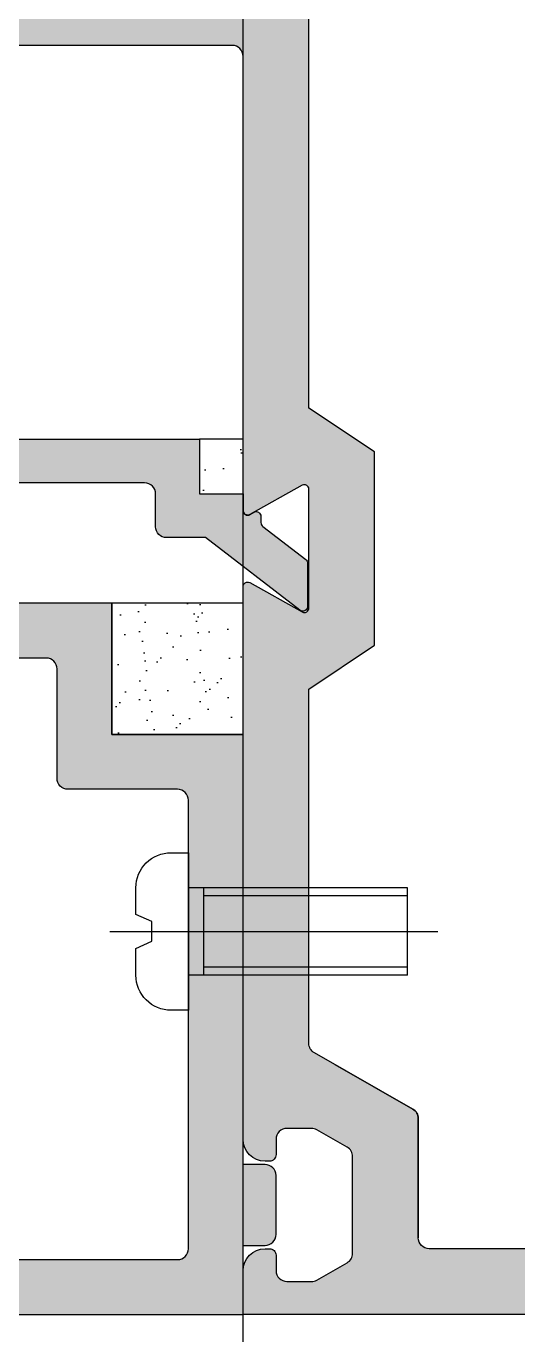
# Model space of a CAD drawing. Header units: millimetres. Extents: x 12351878 to 12381578, y 696206 to 738256.
# Drawn here: x 12356820.1 to 12356842.5, y 716177.8 to 716237.7 of the extents above; entities that cross this region are included whole.
import ezdxf

# ---------------------------------------------------------------- set-up
doc = ezdxf.new("R2010")
doc.units = ezdxf.units.MM
doc.header["$LTSCALE"] = 1000
doc.linetypes.add('CENTER2', pattern=[28.575000000000003, 19.05, -3.175, 3.175, -3.175])
for name, color, linetype in [('EXTRUSION-V', 141, 'Continuous'), ('EXTRUSION1', 4, 'Continuous'), ('FASTENER', 191, 'Continuous'), ('SILICONE', 8, 'Continuous'), ('SYMBOL', 7, 'Continuous'), ('型材断面填充', 254, 'Continuous')]:
    doc.layers.add(name, color=color, linetype=linetype)

# ---------------------------------------------------------------- blocks, each defined once
blk = doc.blocks.new('bnc01')
at = {"layer": 'EXTRUSION-V'}
blk.add_line((3232.499969162047, 2780.57167104003, -6.694355303533301e-08), (3232.499969162047, 4709.328940968029, -6.728072794492654e-08), dxfattribs=at)
blk = doc.blocks.new('20211011-LC03')
at = {"layer": '型材断面填充', "linetype": 'ByBlock'}
h = blk.add_hatch(color=256, dxfattribs=at)
edge = h.paths.add_edge_path()
edge.add_arc((3.270390053760032, 2.200003247972086), 0.1999999999991586, 269.9999999999653, 389.9999999965665)
edge.add_line((3.443595134522184, 2.300003247961286), (3.339094735798426, 2.481003248001798))
edge.add_arc((3.531352375437631, 2.592003247991786), 0.2219999999941796, 90.00000000189522, 209.9999999978836, ccw=False)
edge.add_line((3.531352375430288, 2.814003247985966), (3.813573580322554, 2.814003248015069))
edge.add_arc((3.813573580374838, 3.036003248020049), 0.22200000000498, 269.9999999865061, 322.4314079591565)
edge.add_line((3.98953610593162, 2.900647459071479), (5.496837764614611, 4.860139615368098))
edge.add_arc((5.671215042220319, 4.72600324798232), 0.2200000000014329, 89.99999999891031, 142.431407971839, ccw=False)
edge.add_line((5.671215042224503, 4.946003247983754), (7.639361378242029, 4.946003247983754))
edge.add_arc((7.639361378240009, 4.726003247986635), 0.2199999999971185, -37.56859203026619, 89.99999999947403, ccw=False)
edge.add_line((7.813738655837369, 4.591866880597081), (4.499334660926252, 0.2831416872068075))
edge.add_line((4.499334660926252, 0.2831416872068075), (4.499334660926252, -1.499992678509443))
edge.add_arc((3.999334660925926, -1.499992678509769), 0.500000000000326, -89.99990747224382, 3.728928277269006e-11, ccw=False)
edge.add_line((3.999335468382924, -1.999992678509443), (2.499999192543328, -1.999994293422787))
edge.add_arc((2.500000000000326, -2.499994293422461), 0.500000000000326, 90.00009252775627, 180.0000000000373)
edge.add_line((2, -2.499994293422787), (2.000011854172044, -43.00001866549428))
edge.add_arc((1.500011854172044, -43.00001866549428), 0.5, -90, 0, ccw=False)
edge.add_line((1.500011854172044, -43.50001866549428), (1.000011854172044, -43.50001866549428))
edge.add_line((1.000011854172044, -43.50001866549428), (1.438985054846853e-05, -40.50001866546518))
edge.add_line((1.438985054846853e-05, -40.50001866546518), (0, 0))
edge.add_line((0, 0), (2.499334660926252, 3.247972927056253e-06))
edge.add_line((2.499334660926252, 3.247972927056253e-06), (2.499334660926252, 2.000003247972927))
edge.add_line((2.499334660926252, 2.000003247972927), (3.270390053759911, 2.000003247972927))
at = {"color": 0, "linetype": 'ByBlock'}
blk.add_lwpolyline([(3.270390053759911, 2.000003247972927, 0.5773502691698529), (3.443595134522184, 2.300003247961286), (3.339094735798426, 2.481003248001798, -0.5773502691662875), (3.531352375430288, 2.814003247985966), (3.813573580322554, 2.814003248015069, 0.2328517585496297), (3.98953610593162, 2.900647459071479), (5.496837764614611, 4.860139615368098, -0.2328517585509097), (5.671215042224503, 4.946003247983754), (7.639361378242029, 4.946003247983754, -0.6222550571454836), (7.813738655837369, 4.591866880597081), (4.499334660926252, 0.2831416872068075), (4.499334660926252, -1.499992678509443, -0.4142130893760066), (3.999335468382924, -1.999992678509443), (2.499999192543328, -1.999994293422787, 0.4142130893760066), (2, -2.499994293422787), (2.000011854172044, -43.00001866549428, -0.4142135623730951), (1.500011854172044, -43.50001866549428), (1.000011854172044, -43.50001866549428), (1.438985054846853e-05, -40.50001866546518), (0, 0), (2.499334660926252, 3.247972927056253e-06), (2.499334660926252, 2.000003247972927)], format="xyb", close=True, dxfattribs=at)
blk = doc.blocks.new('20211011-LC12')
at = {"layer": '型材断面填充', "linetype": 'ByBlock'}
h = blk.add_hatch(color=256, dxfattribs=at)
edge = h.paths.add_edge_path(flags=16)
edge.add_arc((44.99995046646291, 47.49991090742333), 0.5, 0, 90)
edge.add_line((44.99995046646291, 47.99991090742333), (30.99997148096008, 47.99991090742697))
edge.add_arc((30.99997148096008, 47.49991090742697), 0.5, 90, 180)
edge.add_line((30.49997148096008, 47.49991090742697), (30.49997148096008, 41.62942495593961))
edge.add_arc((29.99997148096001, 41.62942495593948), 0.5000000000000746, -60.25511870231918, 1.4722445484949276e-11, ccw=False)
edge.add_line((30.24804095014406, 41.19530338488039), (25.75187692749023, 38.62606680043245))
edge.add_arc((25.99994639667428, 38.19194522937336), 0.5000000000000722, 119.7448812976808, 180.0000000000147)
edge.add_line((25.4999463966742, 38.19194522937323), (25.4999463966742, 11.49991367585972))
edge.add_arc((25.9999463966742, 11.49991367585972), 0.5, 180, 270)
edge.add_line((25.9999463966742, 10.99991367585972), (44.99995046646291, 10.99991367585608))
edge.add_arc((44.99995046646291, 11.49991367585608), 0.5, 270, 360)
edge.add_line((45.49995046646291, 11.49991367585608), (45.49995046646291, 47.49991090742333))
edge = h.paths.add_edge_path(flags=16)
edge.add_arc((149.9999677274575, 43.99991090404912), 5.299999999982185, 154.4667710054802, 222.0225913319794)
edge.add_arc((146.9912999442908, 41.28874544056831), 1.250000000002372, 222.0225913320076, 330.0000000004409)
edge.add_arc((146.991299944308, 41.28874544058336), 1.249999999995031, 329.9999999994492, 402.0225913369761)
edge.add_arc((149.9999677272222, 43.99991090431489), 2.799999999964994, 218.5196242606471, 222.022591337007, ccw=False)
edge.add_line((147.8092620219977, 42.25611948533697), (147.9266212562216, 42.34953688277528))
edge.add_arc((149.999967727414, 43.99991090412306), 2.649999999989757, 201.4803757469475, 218.5196242551437, ccw=False)
edge.add_line((147.5340286636201, 43.02952719980749), (147.3944472071889, 42.97459982031796))
edge.add_arc((149.9999677274535, 43.99991090408348), 2.80000000000218, 98.51962425415968, 201.4803757459716, ccw=False)
edge.add_line((149.5851529126376, 46.76901340659606), (149.6073751348558, 46.62066862966822))
edge.add_arc((149.9999677274518, 43.99991090408002), 2.649999999998381, 81.48037574577779, 98.51962425422221, ccw=False)
edge.add_line((150.3925603200478, 46.62066862966822), (150.414782542266, 46.76901340658151))
edge.add_arc((149.9999677274758, 43.99991090408665), 2.799999999980847, -21.480375745893127, 81.48037574630712, ccw=False)
edge.add_line((152.605488247722, 42.97459982033251), (152.4659067912726, 43.02952719981113))
edge.add_arc((149.9999677274848, 43.99991090407001), 2.649999999963366, 321.4803757458682, 338.51962425414524, ccw=False)
edge.add_line((152.0733141986857, 42.34953688277528), (152.1906734329095, 42.25611948533697))
edge.add_arc((149.9999677274761, 43.99991090407291), 2.7999999999778, 317.9774086670887, 321.4803757458903, ccw=False)
edge.add_arc((153.0086355105848, 41.28874544055471), 1.2499999999839, 137.9774086670813, 209.9999999993286)
edge.add_arc((153.0086355105922, 41.28874544059364), 1.250000000009841, 210.0000000007027, 317.9774086799817)
edge.add_arc((149.9999677273191, 43.99991090303279), 5.299999999371392, 317.9774086799838, 385.533228998954)
edge.add_arc((155.2335133676093, 46.49991090777562), 0.5000000000005931, 89.99999999995771, 205.5332289990933, ccw=False)
edge.add_line((155.2335133676097, 46.99991090777621), (196.4999677271699, 46.99991090777621))
edge.add_arc((196.4999677271699, 46.49991090777621), 0.5, 0, 90, ccw=False)
edge.add_line((196.9999677271699, 46.49991090777621), (196.9999677271699, -46.50008909222379))
edge.add_arc((196.4999677271699, -46.50008909222379), 0.5, -90, 0, ccw=False)
edge.add_line((196.4999677271699, -47.00008909222379), (155.2335133676133, -47.00008909222379))
edge.add_arc((155.2335133676145, -46.50008909222562), 0.4999999999981668, 154.4667710009284, 269.9999999998665, ccw=False)
edge.add_arc((149.9999677273338, -44.00008908745983), 5.299999999375096, 334.4667710007754, 402.0225913199459)
edge.add_arc((153.0086355106098, -41.2889236250227), 1.250000000012796, 42.0225913198766, 149.9999999990069)
edge.add_arc((153.0086355106102, -41.28892362497651), 1.249999999990001, 150.000000000849, 222.0225913322366)
edge.add_arc((149.9999677274278, -44.00008908850176), 2.800000000031143, 38.51962425341719, 42.02259133231382, ccw=False)
edge.add_line((152.1906734329241, -42.25629766975908), (152.0733141987039, -42.34971506719739))
edge.add_arc((149.9999677274898, -44.00008908849453), 2.64999999997516, 21.48037574572578, 38.5196242539954, ccw=False)
edge.add_line((152.4659067912908, -43.02970538423688), (152.6054882477438, -42.97477800475463))
edge.add_arc((149.9999677274895, -44.00008908850669), 2.799999999987707, -81.48037574615881, 21.480375745792287, ccw=False)
edge.add_line((150.4147825422879, -46.76919159100726), (150.392560320066, -46.62084681409397))
edge.add_arc((149.99996772747, -44.00008908851306), 2.649999999991179, 261.4803757457545, 278.51962425424557, ccw=False)
edge.add_line((149.607375134874, -46.62084681409397), (149.5851529126594, -46.76919159102181))
edge.add_arc((149.9999677274713, -44.00008908850853), 2.800000000002273, 158.5196242542045, 261.48037574592416, ccw=False)
edge.add_line((147.3944472072035, -42.97477800475099), (147.5340286636383, -43.02970538423324))
edge.add_arc((149.9999677274603, -44.00008908856505), 2.650000000021864, 141.48037574496, 158.5196242529483, ccw=False)
edge.add_line((147.9266212562397, -42.34971506720103), (147.8092620220159, -42.25629766976272))
edge.add_arc((149.9999677272715, -44.00008908887715), 2.800000000074363, 137.9774086613496, 141.4803757375639, ccw=False)
edge.add_arc((146.9912999443257, -41.28892362501345), 1.249999999997598, 317.9774086631735, 390.0000000007128)
edge.add_arc((146.99129994431, -41.2889236249865), 1.249999999997777, 29.99999999928112, 137.977408668044)
edge.add_arc((149.9999677274575, -44.00008908847506), 5.299999999968509, 137.9774086678316, 205.5332289948497)
edge.add_arc((144.7664220870027, -46.50008909283886), 0.4999999993885642, -90.00000000040058, 25.533228995279387, ccw=False)
edge.add_line((144.7664220869992, -47.00008909222743), (77.23351281481882, -47.00008909222379))
edge.add_arc((77.23351281482269, -46.50008909222416), 0.4999999999996305, 154.466771019674, 269.9999999995571, ccw=False)
edge.add_arc((71.99996717372757, -44.00008908917734), 5.2999999993676, 334.4667710195702, 402.0225913200246)
edge.add_arc((75.00863495699468, -41.28892362674407), 1.250000000014449, 42.02259132006964, 149.9999999990196)
edge.add_arc((75.00863495699342, -41.28892362669682), 1.249999999989737, 150.000000000866, 222.0225913327244)
edge.add_arc((71.99996717384312, -44.00008909023255), 2.800000000014636, 38.51962425404338, 42.02259133269388, ccw=False)
edge.add_line((74.19067287930739, -42.2562976714762), (74.07331364508718, -42.34971506891816))
edge.add_arc((71.99996717388355, -44.00008909021446), 2.64999999996647, 21.48037574586499, 38.51962425412188, ccw=False)
edge.add_line((74.46590623767406, -43.029705385954), (74.60548769412708, -42.97477800647539))
edge.add_arc((71.99996717388368, -44.0000890902311), 2.799999999978886, -81.4803757463576, 21.48037574594349, ccw=False)
edge.add_line((72.41478198867117, -46.76919159272438), (72.3925597664529, -46.62084681581109))
edge.add_arc((71.99996717385511, -44.00008909021927), 2.650000000002241, 261.4803757457505, 278.5196242542495, ccw=False)
edge.add_line((71.60737458125732, -46.62084681581109), (71.5851523590427, -46.76919159273893))
edge.add_arc((71.9999671738546, -44.00008909022566), 2.800000000002273, 158.5196242542045, 261.48037574592416, ccw=False)
edge.add_line((69.39444665358678, -42.97477800646811), (69.53402811002161, -43.02970538595036))
edge.add_arc((71.99996717384359, -44.00008909028218), 2.650000000021877, 141.4803757449602, 158.5196242529484, ccw=False)
edge.add_line((69.92662070262304, -42.34971506891816), (69.8092614683992, -42.25629767147984))
edge.add_arc((71.99996717365867, -44.00008909059759), 2.800000000079483, 137.9774086613528, 141.4803757375606, ccw=False)
edge.add_arc((68.99129939071263, -41.28892362673096), 1.24999999999467, 317.9774086630762, 390.0000000008104)
edge.add_arc((68.99129939069567, -41.28892362671115), 1.24999999999945, 29.99999999963546, 137.9774086678739)
edge.add_arc((71.99996717385162, -44.00008909019281), 5.29999999997183, 137.9774086679079, 205.5332289760399)
edge.add_arc((66.76642153256614, -46.50008909283731), 0.4999999993937493, -89.99999999983072, 25.533228975857583, ccw=False)
edge.add_line((66.76642153256762, -47.00008909223106), (53.99997437780257, -47.00008909222379))
edge.add_arc((53.99997437780257, -46.50008909222379), 0.5, 180, 270, ccw=False)
edge.add_line((53.49997437780257, -46.50008909222379), (53.49997437780257, -41.0492827536109))
edge.add_arc((52.99997437780272, -41.04928275361116), 0.4999999999998508, 3.012621394283142e-11, 60.2551187032944)
edge.add_line((53.24804384697927, -40.61516118254804), (48.75187982433636, -38.04592459819105))
edge.add_arc((48.99994929351042, -37.61180302713355), 0.4999999999937293, 179.9999999998022, 240.2551187032219, ccw=False)
edge.add_line((48.49994929351669, -37.61180302713183), (48.49994929351669, -21.42003070778082))
edge.add_line((48.49994929351669, -21.42003070778082), (51.49994818768027, -19.42003353000109))
edge.add_line((51.49994818768027, -19.42003353000109), (51.49995242101431, -10.58014171368632))
edge.add_line((51.49995242101431, -10.58014171368632), (48.49994929351669, -8.580141713686317))
edge.add_line((48.49994929351669, -8.580141713686317), (48.49994929351305, 46.49991090777621))
edge.add_arc((48.99994929351305, 46.49991090777621), 0.5, 90, 180, ccw=False)
edge.add_line((48.99994929351305, 46.99991090777621), (66.76642153254579, 46.99991090777621))
edge.add_arc((66.76642153254585, 46.49991090838004), 0.4999999993961737, -25.53322897587941, 90.00000000000648, ccw=False)
edge.add_arc((71.99996717384073, 43.99991090573047), 5.29999999998008, 154.4667710239566, 222.0225913319557)
edge.add_arc((68.99129939067411, 41.28874544225269), 1.250000000002382, 222.0225913320071, 330.0000000004406)
edge.add_arc((68.99129939069093, 41.2887454422677), 1.249999999995329, 329.9999999994593, 402.0225913369661)
edge.add_arc((71.99996717361542, 43.9999109060077), 2.799999999978036, 218.5196242606551, 222.0225913369986, ccw=False)
edge.add_line((69.80926146838101, 42.25611948702135), (69.92662070260485, 42.34953688445967))
edge.add_arc((71.99996717379726, 43.99991090580745), 2.649999999989746, 201.4803757469476, 218.5196242551439, ccw=False)
edge.add_line((69.53402811000342, 43.02952720149187), (69.39444665357223, 42.97459982200235))
edge.add_arc((71.99996717383682, 43.99991090576786), 2.800000000002193, 98.51962425416002, 201.4803757459715, ccw=False)
edge.add_line((71.58515235902087, 46.76901340828044), (71.60737458123913, 46.6206686313526))
edge.add_arc((71.9999671738351, 43.99991090576441), 2.649999999998381, 81.48037574577779, 98.51962425422221, ccw=False)
edge.add_line((72.39255976643108, 46.6206686313526), (72.41478198864934, 46.76901340826589))
edge.add_arc((71.99996717385912, 43.99991090577103), 2.799999999980847, -21.480375745893127, 81.48037574630712, ccw=False)
edge.add_line((74.60548769410525, 42.9745998220169), (74.46590623765587, 43.02952720149551))
edge.add_arc((71.99996717387123, 43.99991090575257), 2.649999999959764, 321.4803757458565, 338.51962425415684, ccw=False)
edge.add_line((74.07331364506899, 42.34953688445967), (74.19067287929283, 42.25611948702135))
edge.add_arc((71.9999671738591, 43.99991090575755), 2.799999999978197, 317.9774086670888, 321.4803757458899, ccw=False)
edge.add_arc((75.00863495696483, 41.28874544223943), 1.249999999981275, 137.9774086669939, 209.9999999994161)
edge.add_arc((75.00863495697662, 41.28874544228518), 1.25000000001437, 210.0000000009619, 317.9774086801752)
edge.add_arc((71.99996717370281, 43.99991090471644), 5.29999999937113, 317.9774086800978, 385.5332289805276)
edge.add_arc((77.23351281479559, 46.49991090777398), 0.4999999999985966, 89.99999999983879, 205.5332289805141, ccw=False)
edge.add_line((77.233512814797, 46.99991090777257), (144.7664220869701, 46.99991090778349))
edge.add_arc((144.7664220869692, 46.49991090838878), 0.49999999939471, -25.53322899462478, 89.99999999989899, ccw=False)
edge = h.paths.add_edge_path()
edge.add_arc((46.49994929364766, -48.00008909233657), 1, 89.99999999583122, 180, ccw=False)
edge.add_line((46.49994929372042, -47.00008909233657), (46.69997437796701, -47.00008909235112))
edge.add_arc((46.69997437794882, -47.30008909233584), 0.2999999999847205, 6.947971087356564e-10, 89.99999999652601, ccw=False)
edge.add_line((46.99997437793354, -47.3000890923322), (46.99997437793354, -48.00008909235839))
edge.add_arc((47.49997437792626, -48.00008909235112), 0.499999999992724, 180.0000000008338, 270.0000000008338)
edge.add_line((47.49997437793354, -48.50008909234384), (48.61719215938865, -48.50008909234384))
edge.add_arc((48.61719215938988, -48.00008909235079), 0.4999999999930509, 269.9999999998591, 299.7448812970081)
edge.add_line((48.86526162856535, -48.4342106634067), (50.24804384711024, -47.64404939566521))
edge.add_arc((49.99997437792939, -47.20992782459959), 0.5000000000041475, 299.7448812969915, 360.000000000101)
edge.add_line((50.49997437793354, -47.20992782459871), (50.49997437793354, -42.79025036010353))
edge.add_arc((49.99997437794116, -42.79025036010413), 0.4999999999923759, 6.920886986970144e-11, 60.25511870235114)
edge.add_line((50.24804384712115, -42.35612878905158), (48.86526162856899, -41.56596752128462))
edge.add_arc((48.61719215938529, -42.00008909234391), 0.5000000000000704, 60.25511870236548, 90.00000000003176)
edge.add_line((48.61719215938501, -41.50008909234384), (47.49997437793354, -41.50008909235839))
edge.add_arc((47.49997437793354, -42.00008909235839), 0.5, 90, 180)
edge.add_line((46.99997437793354, -42.00008909235839), (46.99997437792626, -42.70008909237731))
edge.add_arc((46.69997437794154, -42.70008909238095), 0.2999999999847205, -90.00000000347399, 6.947971087356564e-10, ccw=False)
edge.add_line((46.69997437792335, -43.00008909236567), (46.49994929357854, -43.00008909235112))
edge.add_arc((46.49994929365116, -42.00008909235098), 1.000000000000135, 180.0000423203751, 269.99999999583895, ccw=False)
edge.add_line((45.4999492936513, -42.00008983098087), (45.49993062815338, -16.72968895943995))
edge.add_arc((45.69993062815482, -16.72968881171576), 0.2000000000014998, 60.882262584501916, 180.0000423198632, ccw=False)
edge.add_line((45.79725179941306, -16.55496448706253), (48.20262716152502, -17.89475474253049))
edge.add_arc((48.29994833278484, -17.72003041787997), 0.1999999999999119, 240.8822625837279, 359.9999584659344)
edge.add_line((48.4999483327847, -17.72003056286121), (48.49995227616455, -12.28014185873326))
edge.add_arc((48.2999522761631, -12.2801417137521), 0.2000000000015049, 359.9999584659582, 479.1177374154966)
edge.add_line((48.20263110490487, -12.10541738909887), (45.79727371288027, -13.44519763524659))
edge.add_arc((45.69995254162206, -13.27047331059337), 0.2000000000014782, 180.0000089597035, 299.11773741549325, ccw=False)
edge.add_line((45.49995254162059, -13.27047334186864), (45.49994929364766, 7.499917070166703))
edge.add_arc((44.99994929364765, 7.499916991979271), 0.5000000000000132, 8.959619687905531e-06, 90.00001743023843)
edge.add_line((44.99994914154013, 7.999916991979262), (24.99994914161289, 7.999910907685262))
edge.add_arc((24.99994929372225, 7.499910907683454), 0.5000000000018305, 90.00001743044888, 179.9999999997929)
edge.add_line((24.49994929372042, 7.499910907685262), (24.49994929372042, 4.999910907685262))
edge.add_arc((24.99994929372042, 4.999910907685262), 0.5, 180, 270)
edge.add_line((24.99994929372042, 4.499910907685262), (26.99994929372042, 4.499910907685262))
edge.add_arc((26.99994929372042, 3.999910907685262), 0.5, 0, 90, ccw=False)
edge.add_line((27.49994929372042, 3.999910907685262), (27.49994929372042, 2.999910907685262))
edge.add_arc((26.99994929372042, 2.999910907685262), 0.5, -90, 0, ccw=False)
edge.add_line((26.99994929372042, 2.499910907685262), (22.99994929372042, 2.499910907685262))
edge.add_arc((22.99994929372042, 2.999910907685262), 0.5, 180, 270, ccw=False)
edge.add_line((22.49994929372042, 2.999910907685262), (22.49994929372042, 7.499910907685262))
edge.add_arc((21.99994929372042, 7.499910907685262), 0.5, 0, 90)
edge.add_line((21.99994929372042, 7.999910907685262), (2.49994929372042, 7.999910907685262))
edge.add_arc((2.49994929372042, 7.499910907685262), 0.5, 90, 180)
edge.add_line((1.99994929372042, 7.499910907685262), (1.99994929372042, 5.999910907685262))
edge.add_arc((2.49994929372042, 5.999910907685262), 0.5, 180, 270)
edge.add_line((2.49994929372042, 5.499910907685262), (4.49994929372042, 5.499910907685262))
edge.add_arc((4.49994929372042, 4.999910907685262), 0.5, 0, 90, ccw=False)
edge.add_line((4.99994929372042, 4.999910907685262), (4.99994929372042, 3.999910907685262))
edge.add_arc((4.49994929372042, 3.999910907685262), 0.5, -90, 0, ccw=False)
edge.add_line((4.49994929372042, 3.499910907685262), (0.4999492937204195, 3.499910907685262))
edge.add_arc((0.4999492937204195, 3.999910907685262), 0.5, 180, 270, ccw=False)
edge.add_line((-5.070627958048135e-05, 3.999910907685262), (-5.070627594250254e-05, 10.49991090768526))
edge.add_arc((0.4999492937240599, 10.49991090768526), 0.5000000000000024, 90.00000795535311, 180.0000000000002, ccw=False)
edge.add_line((0.4999492243005079, 10.99991090768526), (22.99994646609412, 10.99991403180684))
edge.add_arc((22.99994639666874, 11.49991403181229), 0.50000000000546, 270.0000079555617, 359.9999999997918)
edge.add_line((23.4999463966742, 11.49991403181048), (23.4999463966742, 41.99990875912408))
edge.add_arc((24.4999463966742, 41.99990875912408), 1, 89.99999999583122, 180, ccw=False)
edge.add_line((24.49994639674696, 42.99990875912408), (24.69997148099355, 42.99990875910953))
edge.add_arc((24.69997148096809, 42.69990875912481), 0.2999999999847205, -6.947971087356564e-10, 89.99999999513642, ccw=False)
edge.add_line((24.99997148095281, 42.69990875912117), (24.99997148096008, 41.99990875910225))
edge.add_arc((25.49997148096008, 41.99990875910225), 0.5, 180, 270)
edge.add_line((25.49997148096008, 41.49990875910225), (26.61718926241156, 41.49990875910225))
edge.add_arc((26.61718926241183, 41.99990875910233), 0.500000000000071, 269.9999999999682, 299.7448812976345)
edge.add_line((26.86525873159553, 41.56578718804303), (28.2480409501477, 42.35594845580999))
edge.add_arc((27.99997148096771, 42.79007002686254), 0.4999999999923757, 299.7448812976489, 359.9999999999308)
edge.add_line((28.49997148096008, 42.79007002686194), (28.49997148096008, 47.20974749135712))
edge.add_arc((27.99997148095594, 47.209747491358), 0.5000000000041496, 359.999999999899, 420.2551187030085)
edge.add_line((28.24804095013678, 47.64386906242362), (26.86525873159189, 48.43403033016511))
edge.add_arc((26.61718926241642, 47.9999087591092), 0.4999999999930516, 60.25511870299184, 90.00000000014089)
edge.add_line((26.6171892624152, 48.49990875910225), (25.49997148096008, 48.49990875910225))
edge.add_arc((25.49997148096008, 47.99990875910225), 0.5, 90, 180)
edge.add_line((24.99997148096008, 47.99990875910225), (24.99997148096008, 47.29990875909061))
edge.add_arc((24.69997148096809, 47.29990875908697), 0.2999999999919964, -90.00000000347399, 6.947971087356564e-10, ccw=False)
edge.add_line((24.6999714809499, 46.99990875909498), (24.49997148088733, 46.99990875910953))
edge.add_arc((24.49997148096008, 47.99990875910952), 0.9999999999999929, 180.0000000008334, 269.9999999958314, ccw=False)
edge.add_line((23.49997148096008, 47.99990875909498), (23.49997148093098, 49.99991090739422))
edge.add_line((23.49997148093098, 49.99991090739422), (199.9999677273008, 49.99991090771437))
edge.add_line((199.9999677273008, 49.99991090771437), (199.9999677273008, -50.00008909228563))
edge.add_line((199.9999677273008, -50.00008909228563), (45.49997437790444, -50.00008909228563))
edge.add_line((45.49997437790444, -50.00008909228563), (45.49994929364766, -48.00008909233657))
at = {"color": 0, "linetype": 'ByBlock', "elevation": -4.022694582720726e-08}
for points in [[(199.9999677273008, -50.00008909228563), (45.49997437790444, -50.00008909228563), (45.49994929364766, -48.00008909233657, -0.4142135623944058), (46.49994929372042, -47.00008909233657), (46.69997437796701, -47.00008909235112, -0.4142135623517843), (46.99997437793354, -47.3000890923322), (46.99997437793354, -48.00008909235839, 0.414213562373095), (47.49997437793354, -48.50008909234384), (48.61719215938865, -48.50008909234384, 0.1305202039166724), (48.86526162856535, -48.4342106634067), (50.24804384711024, -47.64404939566521, 0.2691426359081674), (50.49997437793354, -47.20992782459871), (50.49997437793354, -42.79025036010353, 0.269142635904296), (50.24804384712115, -42.35612878905158), (48.86526162856899, -41.56596752128462, 0.130520203918967), (48.61719215938501, -41.50008909234384), (47.49997437793354, -41.50008909235839, 0.414213562373095), (46.99997437793354, -42.00008909235839), (46.99997437792626, -42.70008909237731, -0.4142135623944058), (46.69997437792335, -43.00008909236567), (46.49994929357854, -43.00008909235112, -0.4142133460121555), (45.4999492936513, -42.00008983098087), (45.49993062815338, -16.72968895943995, -0.5722290760880104), (45.79725179941306, -16.55496448706253), (48.20262716152502, -17.89475474253049, 0.5722285904042371), (48.4999483327847, -17.72003056286121), (48.49995227616455, -12.28014185873326, 0.5722290715364698), (48.20263110490487, -12.10541738909887), (45.79727371288027, -13.44519763524659, -0.5722287790728575), (45.49995254162059, -13.27047334186864), (45.49994929364766, 7.499917070166703, 0.4142136056744826), (44.99994914154013, 7.999916991979262), (24.99994914161289, 7.999910907685262, 0.4142134732684375)], [(66.76642153256762, -47.00008909223106), (53.99997437780257, -47.00008909222379, -0.414213562373095), (53.49997437780257, -46.50008909222379), (53.49997437780257, -41.0492827536109, 0.2691426359088933), (53.24804384697927, -40.61516118254804), (48.75187982433636, -38.04592459819105, -0.2691426359096191), (48.49994929351669, -37.61180302713183), (48.49994929351669, -21.42003070778082), (51.49994818768027, -19.42003353000109), (51.49995242101431, -10.58014171368632), (48.49994929351669, -8.580141713686317), (48.49994929351305, 46.49991090777621, -0.414213562373095)]]:
    blk.add_lwpolyline(points, format="xyb", dxfattribs=at)
blk = doc.blocks.new('*U126')
at = {"linetype": 'CENTER2', "ltscale": 0.5}
blk.add_line((0, 4.489821402199595), (-3.363706227947028e-13, -14.24520261432553), dxfattribs=at)
at = {"color": 0, "linetype": 'ByBlock'}
for p, q in [((-2.500000000002155, -12.50002508449324), (-2.5, 0)), ((2.500000000003302, -12.50002508449324), (2.499999999998181, 0)), ((-2.5, -0.8660254037822597), (2.5, -0.8660254037822597)), ((-2.033333333335003, -12.50002508449324), (-2.033333333332848, -0.8660254037822597)), ((2.033333333330693, -12.50002508449324), (2.033333333331029, -0.8660254037822597)), ((2.500000000003302, -12.50002508449324), (-2.500000000002155, -12.50002508449324))]:
    blk.add_line(p, q, dxfattribs=at)
blk.add_lwpolyline([(-0.5625, 2.089062233830191), (-0.9791666666660603, 3), (-2.499999999998181, 3, 0.4142135623730951), (-4.5, 1), (-4.5, 0), (4.5, 0), (4.500000000001819, 0.999999999996362, 0.4142135623730951), (2.500000000001819, 3), (0.9791666666660603, 3), (0.5625, 2.089062233830191)], format="xyb", close=True, dxfattribs=at)
blk = doc.blocks.new('20211011-LC09')
at = {"layer": 'SILICONE', "linetype": 'ByBlock'}
h = blk.add_hatch(dxfattribs=at)
h.set_pattern_fill('AR-SAND', color=256, style=0)
h.set_pattern_definition([(37.50000000000001, (-26414.08292103115, 34225.69545153731), (-0.06299335810960816, 1.926823769013159), [0, -1.52, 0, -1.7, 0, -1.625]), (7.499999999999999, (-26414.08292103115, 34225.69545153731), (1.769776705267727, 2.82214606522974), [0, -0.82, 0, -1.37, 0, -0.525]), (327.5, (-26415.31292103115, 34225.69545153731), (3.114141861751495, 0.005659053536964942), [0, -0.5, 0, -1.8, 0, -2.35]), (317.5, (-26415.31292103115, 34225.69545153731), (3.006126604572294, 0.8776755649342494), [0, -0.25, 0, -1.18, 0, -1.35])])
h.paths.add_polyline_path([(-32.49999579065843, -6.000000996711606), (-26.49999579065479, -6.000000996711606), (-26.49999579065479, 0), (-32.49999579065843, 0)])
at = {"layer": '型材断面填充', "linetype": 'ByBlock'}
h = blk.add_hatch(color=256, dxfattribs=at)
edge = h.paths.add_edge_path()
edge.add_line((-6.999999999938154, -21.00002798128844), (-6.999999999923602, -20.80000289693271))
edge.add_arc((-7.299999999906504, -20.8000028969127), 0.2999999999829015, 359.9999999961786, 450.0000000010422)
edge.add_line((-7.299999999911961, -20.5000028969298), (-7.999999999938154, -20.5000028969298))
edge.add_arc((-7.999999999938154, -20.0000028969298), 0.5, 180, 270, ccw=False)
edge.add_line((-8.499999999938154, -20.0000028969298), (-8.499999999938154, -18.88278511547105))
edge.add_arc((-7.999999999948276, -18.88278511547534), 0.4999999999898783, 150.2551187020553, 179.9999999995082, ccw=False)
edge.add_line((-8.434121570997377, -18.63471564629435), (-7.643960303234053, -17.25193342773855))
edge.add_arc((-7.209838732187134, -17.50000289691605), 0.4999999999862544, 89.99999999984078, 150.2551187022781, ccw=False)
edge.add_line((-7.209838732185744, -17.0000028969298), (-2.790161267690564, -17.00000289691525))
edge.add_arc((-2.790161267695728, -17.50000289692892), 0.5000000000136673, 29.74488129666412, 89.99999999940832, ccw=False)
edge.add_line((-2.356039696620428, -17.25193342774583), (-1.565878428875294, -18.63471564629435))
edge.add_arc((-1.999999999938002, -18.88278511547163), 0.4999999999998483, 6.588152245967649e-11, 29.74488129680128, ccw=False)
edge.add_line((-1.499999999938154, -18.88278511547105), (-1.499999999938154, -20.0000028969298))
edge.add_arc((-1.999999999938154, -20.0000028969298), 0.5, -90, 0, ccw=False)
edge.add_line((-1.999999999938154, -20.5000028969298), (-2.699999999949796, -20.5000028969298))
edge.add_arc((-2.699999999955253, -20.8000028969127), 0.2999999999829015, 89.9999999989578, 179.9999999954838)
edge.add_line((-2.999999999938154, -20.80000289688905), (-2.999999999952706, -21.00000289685704))
edge.add_arc((-1.999999999952706, -21.0000028969298), 1, 179.9999999958312, 269.9999999991662)
edge.add_line((-1.999999999967258, -22.0000028969298), (3.637978807091713e-12, -22.0000028969589))
edge.add_line((3.637978807091713e-12, -22.0000028969589), (0, 0))
edge.add_line((0, 0), (-3.150000360878039, 0))
edge.add_line((-3.150000360878039, 0), (-3.1500003602996, 0.9999999997453415))
edge.add_arc((-3.650000360299638, 1.000000000036342), 0.5000000000000382, 359.9999999666538, 449.9999999999956)
edge.add_line((-3.6500003602996, 1.50000000003638), (-6.350000360303966, 1.500000000029104))
edge.add_arc((-6.350000360303474, 1.000000000028612), 0.5000000000004916, 90.00000000005636, 179.9999999665931)
edge.add_line((-6.850000360303966, 1.000000000320142), (-6.850000360893318, 0))
edge.add_line((-6.850000360893318, 0), (-26.49999579065479, 0))
edge.add_line((-26.49999579065479, 0), (-26.49999579065479, -6.000000996711606))
edge.add_line((-26.49999579065479, -6.000000996711606), (-32.49999579065843, -6.000000996711606))
edge.add_line((-32.49999579065843, -6.000000996711606), (-32.49999579066207, -22.00005306547246))
edge.add_line((-32.49999579066207, -22.00005306547246), (-7.999999999938154, -22.00002798121568))
edge.add_arc((-7.999999999938154, -21.00002798121568), 1, 270, 359.9999999958312)
edge = h.paths.add_edge_path(flags=16)
edge.add_line((-2.499999999996362, -14.00000289691525), (-2.499999999996362, -3.000000081781764))
edge.add_arc((-2.999999999996909, -3.00000008178231), 0.5000000000005467, 6.264420500603694e-11, 89.99999971895912)
edge.add_line((-2.999999997544364, -2.500000081781764), (-23.49999578820643, -2.499999978754204))
edge.add_arc((-23.49999579065898, -2.999999978753654), 0.4999999999994507, 89.99999971895865, 180.0000000000629)
edge.add_line((-23.99999579065843, -2.999999978754204), (-23.99999579065843, -8.000000996711606))
edge.add_arc((-24.49999579065843, -8.000000996711606), 0.5, -90, 0, ccw=False)
edge.add_line((-24.49999579065843, -8.500000996711606), (-29.49999579066207, -8.500000996711606))
edge.add_arc((-29.49999579066207, -9.000000996711606), 0.5, 90, 180)
edge.add_line((-29.99999579066207, -9.000000996711606), (-29.99999579066207, -19.00004999392695))
edge.add_arc((-29.49999579066105, -19.0000499939262), 0.5000000000010161, 180.0000000000863, 270.0000586622206)
edge.add_line((-29.49999527873661, -19.50004999392695), (-12.09812668309314, -19.50003217707126))
edge.add_arc((-12.098127195017, -19.00003217707426), 0.4999999999972636, 270.0000586621528, 330.2551187025408)
edge.add_line((-11.66400562395938, -19.24810164625524), (-9.094766641905153, -14.7519334277531))
edge.add_arc((-8.660645070846213, -15.00000289693688), 0.4999999999998032, 89.9999999999676, 150.2551187023375, ccw=False)
edge.add_line((-8.66064507084593, -14.50000289693708), (-2.999999999992724, -14.50000289691525))
edge.add_arc((-2.999999999995473, -14.00000289691614), 0.49999999999911, 270.000000000315, 360.000000000102)
at = {"color": 0, "linetype": 'ByBlock'}
for points in [[(-6.999999999938154, -21.00002798128844), (-6.999999999923602, -20.80000289693271, 0.4142135623979575), (-7.299999999911961, -20.5000028969298), (-7.999999999938154, -20.5000028969298, -0.414213562373095), (-8.499999999938154, -20.0000028969298), (-8.499999999938154, -18.88278511547105, -0.1305202039180205), (-8.434121570997377, -18.63471564629435), (-7.643960303234053, -17.25193342773855, -0.2691426359050219), (-7.209838732185744, -17.0000028969298), (-2.790161267690564, -17.00000289691525, -0.2691426359064585), (-2.356039696620428, -17.25193342774583), (-1.565878428875294, -18.63471564629435, -0.1305202039148366), (-1.499999999938154, -18.88278511547105), (-1.499999999938154, -20.0000028969298, -0.414213562373095), (-1.999999999938154, -20.5000028969298), (-2.699999999949796, -20.5000028969298, 0.414213562355336), (-2.999999999938154, -20.80000289688905), (-2.999999999952706, -21.00000289685704, 0.4142135623901437), (-1.999999999967258, -22.0000028969298), (3.637978807091713e-12, -22.0000028969589), (0, 0), (-3.150000360878039, 0), (-3.1500003602996, 0.9999999997453415, 0.4142135625435369), (-3.6500003602996, 1.50000000003638), (-6.350000360303966, 1.500000000029104, 0.4142135622020328), (-6.850000360303966, 1.000000000320142), (-6.850000360893318, 0), (-26.49999579065479, 0), (-26.49999579065479, -6.000000996711606), (-32.49999579065843, -6.000000996711606), (-32.49999579066207, -22.00005306547246), (-7.999999999938154, -22.00002798121568, 0.4142135623517842)], [(-2.499999999996362, -14.00000289691525), (-2.499999999996362, -3.000000081781764, 0.4142135609361076), (-2.999999997544364, -2.500000081781764), (-23.49999578820643, -2.499999978754204, 0.4142135638100856), (-23.99999579065843, -2.999999978754204), (-23.99999579065843, -8.000000996711606, -0.414213562373095), (-24.49999579065843, -8.500000996711606), (-29.49999579066207, -8.500000996711606, 0.414213562373095), (-29.99999579066207, -9.000000996711606), (-29.99999579066207, -19.00004999392695, 0.4142138622510847), (-29.49999527873661, -19.50004999392695), (-12.09812668309314, -19.50003217707126, 0.2691423614022895), (-11.66400562395938, -19.24810164625524), (-9.094766641905153, -14.7519334277531, -0.2691426359047059), (-8.66064507084593, -14.50000289693708), (-2.999999999992724, -14.50000289691525, 0.4142135623720061)]]:
    blk.add_lwpolyline(points, format="xyb", close=True, dxfattribs=at)
at = {"layer": 'SILICONE'}
blk.add_lwpolyline([(-32.49999579065843, -6.000000996711606), (-26.49999579065479, -6.000000996711606), (-26.49999579065479, 0), (-32.49999579065843, 0)], close=True, dxfattribs=at)
at = {"layer": 'FASTENER', "xscale": -0.8, "yscale": 0.8, "zscale": 0.8, "rotation": 180}
blk.add_blockref('*U126', (-17.49999579066207, -2.500000003848982), dxfattribs=at)
blk = doc.blocks.new('apqs03')
at = {"layer": 'SILICONE', "linetype": 'ByBlock'}
h = blk.add_hatch(dxfattribs=at)
h.set_pattern_fill('AR-SAND', color=256, angle=-90.00000000000001, style=0)
h.set_pattern_definition([(307.5, (36108.97059833817, -16852.82298877963), (1.926823769013158, 0.06299335810960784), [0, -1.519999999999993, 0, -1.699999999999993, 0, -1.624999999999993]), (277.5, (36108.97059833817, -16852.82298877963), (2.82214606522974, -1.769776705267727), [0, -0.8199999999999998, 0, -1.37, 0, -0.5249999999999999]), (237.5, (36108.97059833817, -16851.59298877965), (0.005659053536964328, -3.114141861751495), [0, -0.5, 0, -1.8, 0, -2.35]), (227.5, (36108.97059833817, -16851.59298877965), (0.8776755649342488, -3.006126604572293), [0, -0.25, 0, -1.179999999999999, 0, -1.35])])
h.paths.add_polyline_path([(3232.499950421974, -2056.644825569587), (3232.499950421974, -2054.145493862801), (3230.499947326258, -2054.145493862801), (3230.499947326258, -2056.644825569587)])
at = {"color": 0, "linetype": 'ByBlock', "elevation": -3.970925637230914e-08}
blk.add_lwpolyline([(3236.68385521695, -2082.723899537465), (3240.248038630933, -2084.760575774126, -0.2691426359061396), (3240.499969162047, -2085.194697345258), (3240.499969162047, -2090.645503683831)], format="xyb", dxfattribs=at)
at = {"layer": 'SILICONE', "elevation": -3.970925637230914e-08}
blk.add_lwpolyline([(3232.499950421974, -2056.644825569587), (3232.499950421974, -2054.145493862801), (3230.499947326258, -2054.145493862801), (3230.499947326258, -2056.644825569587)], close=True, dxfattribs=at)
at = {"layer": 'EXTRUSION1'}
blk.add_blockref('20211011-LC12', (3186.999969383702, -2044.14541459165), dxfattribs=at)
at = {"layer": 'EXTRUSION1', "rotation": 270}
for name, p in [('20211011-LC03', (3230.499944077805, -2054.145497848396, -3.970925637230901e-08)), ('20211011-LC09', (3232.499994566664, -2094.145488600712, -3.970925637230901e-08))]:
    blk.add_blockref(name, p, dxfattribs=at)

msp = doc.modelspace()

# ---------------------------------------------------------------- block references
at = {"layer": 'SYMBOL'}
for name, p in [('apqs03', (12353597.50000522, 718272.9283430666)), ('bnc01', (12353597.50000522, 712572.9283430666))]:
    msp.add_blockref(name, p, dxfattribs=at)

doc.saveas('drawing.dxf')
